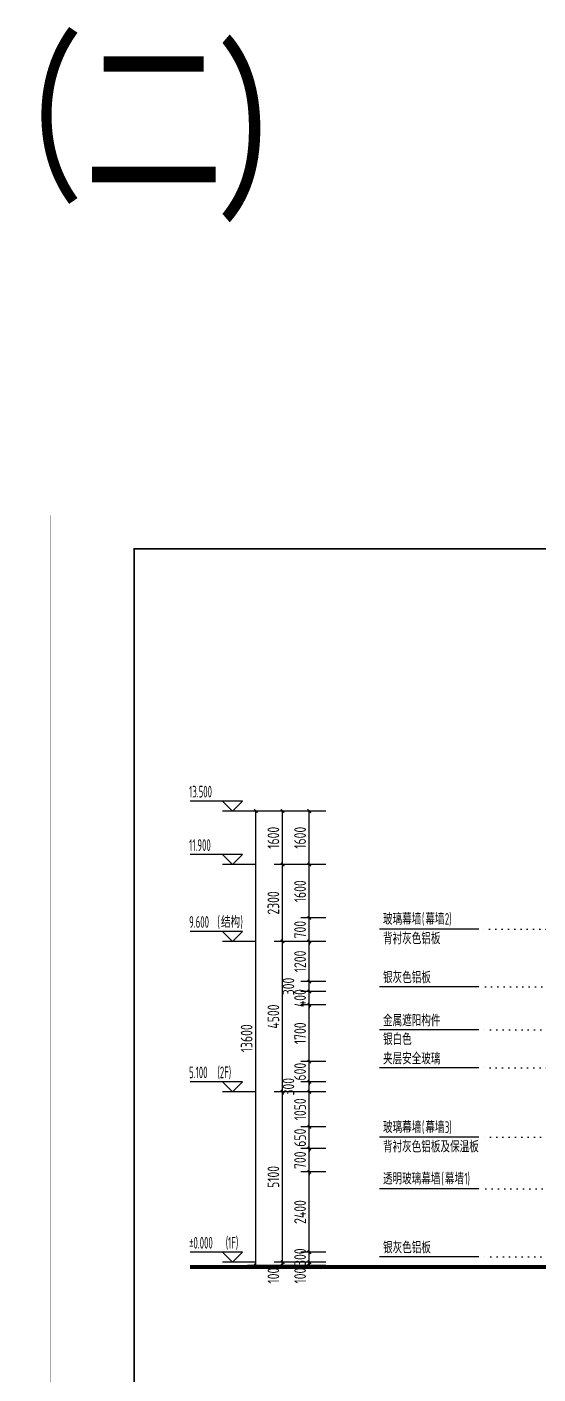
# Model space of a CAD drawing. Extents: x -280168 to 205214, y -148835 to -64913.
# Drawn here: x 120404 to 135696, y -115131 to -74818 of the extents above; entities that cross this region are included whole.
import ezdxf

# ---------------------------------------------------------------- set-up
doc = ezdxf.new("R2010")
doc.units = 0
doc.header["$LTSCALE"] = 1000
doc.header["$MEASUREMENT"] = 0
doc.linetypes.add('DOT2', pattern=[0.125, 0, -0.125])
for name, color, linetype in [('01-标注_尺寸', 124, 'Continuous'), ('01-标注_标高', 200, 'Continuous'), ('01-标注_符号', 200, 'Continuous'), ('01-标注_轴线坐标', 132, 'Continuous'), ('02-TEXT_标注', 130, 'Continuous'), ('E-立面轮廓', 241, 'Continuous')]:
    doc.layers.add(name, color=color, linetype=linetype)
doc.layers.add('04-不打印_辅助线', color=165, linetype='Continuous', plot=False)
doc.styles.add('_TCH_DIM', font='ros1.shx', dxfattribs={"width": 0.75, "bigfont": 'jd.shx'})
doc.styles.add('_TCH_DIM_T3', font='ros1.shx', dxfattribs={"width": 0.85, "bigfont": 'jd.shx'})
doc.styles.add('logo-3', font='STXIHEI_0.TTF', dxfattribs={"width": 0.75})
doc.styles.get("Standard").update_dxf_attribs({"font": 'STXIHEI_0.TTF', "width": 0.75})
doc.dimstyles.new('_TCH_ARCH&&100', dxfattribs={"dimtxt": 350, "dimasz": 100, "dimexe": 250, "dimexo": 300, "dimgap": 100, "dimtad": 1, "dimdec": 0, "dimzin": 0, "dimdsep": 46, "dimtxsty": '_TCH_DIM_T3', "dimblk": 'ARCHTICK', "dimcen": 0.09, "dimclrt": 7, "dimazin": 2, "dimtfac": 1, "dimtdec": 0, "dimtix": 1, "dimtmove": 2, "dimatfit": 3, "dimfxl": 0, "dimtolj": 1, "dimtzin": 0, "dimarcsym": 0})
doc.dimstyles.new('副本 ISO-1', dxfattribs={"dimtxt": 2.5, "dimasz": 1.5, "dimexe": 1.25, "dimexo": 0.625, "dimtad": 1, "dimdec": 0, "dimtxsty": 'logo-3', "dimblk": 'ARCHTICK', "dimcen": 2.5, "dimdle": 1, "dimadec": 0, "dimazin": 0, "dimtfac": 1, "dimtdec": 0, "dimtix": 1, "dimtmove": 0, "dimatfit": 3, "dimldrblk": 'AR', "dimfxl": 0, "dimarcsym": 0})

# ---------------------------------------------------------------- blocks, each defined once
blk = doc.blocks.new('图框-A1')
for points, const_width in [([(0, 0), (841, 0), (841, 594), (0, 594)], 0.05), ([(766, 584), (25, 584), (25, 10), (766, 10)], 0.5)]:
    blk.add_lwpolyline(points, close=True, dxfattribs=dict(const_width=const_width))
blk = doc.blocks.new('_ArchTick')
at = {"color": 0, "linetype": 'ByBlock', "const_width": 0.4}
blk.add_lwpolyline([(-0.5, -0.5), (0.5, 0.5)], dxfattribs=at)
blk = doc.blocks.new('*X10')
at = {"color": 0}
for p, q in [((-1012.312, 1692.723), (-1012.284, 1692.723)), ((-1012.312, 1692.722), (-1012.312, 1692.723)), ((-1012.311, 1692.724), (-1012.285, 1692.724)), ((-1012.311, 1692.721), (-1012.311, 1692.724)), ((-1012.311, 1692.722), (-1012.283, 1692.722)), ((-1012.31, 1692.725), (-1012.286, 1692.725)), ((-1012.31, 1692.72), (-1012.31, 1692.725)), ((-1012.31, 1692.721), (-1012.282, 1692.721)), ((-1012.309, 1692.726), (-1012.287, 1692.726)), ((-1012.309, 1692.719), (-1012.309, 1692.726)), ((-1012.309, 1692.72), (-1012.281, 1692.72)), ((-1012.308, 1692.727), (-1012.288, 1692.727)), ((-1012.308, 1692.718), (-1012.308, 1692.727)), ((-1012.308, 1692.719), (-1012.28, 1692.719)), ((-1012.307, 1692.728), (-1012.289, 1692.728)), ((-1012.307, 1692.717), (-1012.307, 1692.728)), ((-1012.307, 1692.718), (-1012.279, 1692.718)), ((-1012.306, 1692.729), (-1012.29, 1692.729)), ((-1012.306, 1692.716), (-1012.306, 1692.729)), ((-1012.306, 1692.717), (-1012.278, 1692.717)), ((-1012.305, 1692.73), (-1012.291, 1692.73)), ((-1012.305, 1692.715), (-1012.305, 1692.73)), ((-1012.305, 1692.716), (-1012.277, 1692.716)), ((-1012.304, 1692.731), (-1012.292, 1692.731)), ((-1012.304, 1692.714), (-1012.304, 1692.731)), ((-1012.304, 1692.715), (-1012.276, 1692.715)), ((-1012.303, 1692.732), (-1012.293, 1692.732)), ((-1012.303, 1692.713), (-1012.303, 1692.732)), ((-1012.303, 1692.714), (-1012.275, 1692.714)), ((-1012.302, 1692.733), (-1012.294, 1692.733)), ((-1012.302, 1692.712), (-1012.302, 1692.733)), ((-1012.302, 1692.713), (-1012.274, 1692.713)), ((-1012.301, 1692.734), (-1012.295, 1692.734)), ((-1012.301, 1692.711), (-1012.301, 1692.734)), ((-1012.301, 1692.712), (-1012.273, 1692.712)), ((-1012.3, 1692.735), (-1012.296, 1692.735)), ((-1012.3, 1692.71), (-1012.3, 1692.735)), ((-1012.3, 1692.711), (-1012.272, 1692.711)), ((-1012.299, 1692.736), (-1012.297, 1692.736)), ((-1012.299, 1692.709), (-1012.299, 1692.736)), ((-1012.299, 1692.71), (-1012.271, 1692.71)), ((-1012.298, 1692.708), (-1012.298, 1692.736)), ((-1012.298, 1692.709), (-1012.27, 1692.709)), ((-1012.297, 1692.707), (-1012.297, 1692.735)), ((-1012.297, 1692.708), (-1012.269, 1692.708)), ((-1012.296, 1692.706), (-1012.296, 1692.734)), ((-1012.296, 1692.707), (-1012.268, 1692.707)), ((-1012.295, 1692.705), (-1012.295, 1692.733)), ((-1012.295, 1692.706), (-1012.267, 1692.706)), ((-1012.294, 1692.704), (-1012.294, 1692.732)), ((-1012.294, 1692.705), (-1012.266, 1692.705)), ((-1012.293, 1692.703), (-1012.293, 1692.731)), ((-1012.293, 1692.704), (-1012.265, 1692.704)), ((-1012.292, 1692.702), (-1012.292, 1692.73)), ((-1012.292, 1692.703), (-1012.264, 1692.703)), ((-1012.291, 1692.701), (-1012.291, 1692.729)), ((-1012.291, 1692.702), (-1012.263, 1692.702)), ((-1012.29, 1692.7), (-1012.29, 1692.728)), ((-1012.29, 1692.701), (-1012.262, 1692.701)), ((-1012.289, 1692.699), (-1012.289, 1692.727)), ((-1012.289, 1692.7), (-1012.261, 1692.7)), ((-1012.288, 1692.698), (-1012.288, 1692.726)), ((-1012.288, 1692.699), (-1012.26, 1692.699)), ((-1012.287, 1692.697), (-1012.287, 1692.725)), ((-1012.287, 1692.698), (-1012.259, 1692.698)), ((-1012.286, 1692.696), (-1012.286, 1692.724)), ((-1012.286, 1692.697), (-1012.258, 1692.697)), ((-1012.285, 1692.695), (-1012.285, 1692.723)), ((-1012.285, 1692.696), (-1012.257, 1692.696)), ((-1012.284, 1692.694), (-1012.284, 1692.722)), ((-1012.284, 1692.695), (-1012.256, 1692.695)), ((-1012.283, 1692.693), (-1012.283, 1692.721)), ((-1012.283, 1692.694), (-1012.255, 1692.694)), ((-1012.282, 1692.692), (-1012.282, 1692.72)), ((-1012.282, 1692.693), (-1012.254, 1692.693)), ((-1012.281, 1692.691), (-1012.281, 1692.719)), ((-1012.281, 1692.692), (-1012.253, 1692.692)), ((-1012.28, 1692.69), (-1012.28, 1692.718)), ((-1012.28, 1692.691), (-1012.252, 1692.691)), ((-1012.279, 1692.689), (-1012.279, 1692.717)), ((-1012.279, 1692.69), (-1012.251, 1692.69)), ((-1012.278, 1692.688), (-1012.278, 1692.716)), ((-1012.278, 1692.689), (-1012.25, 1692.689)), ((-1012.277, 1692.687), (-1012.277, 1692.715)), ((-1012.277, 1692.688), (-1012.249, 1692.688)), ((-1012.276, 1692.686), (-1012.276, 1692.714)), ((-1012.276, 1692.687), (-1012.248, 1692.687)), ((-1012.275, 1692.685), (-1012.275, 1692.713)), ((-1012.275, 1692.686), (-1012.247, 1692.686)), ((-1012.275, 1692.655), (-1012.246, 1692.655)), ((-1012.275, 1692.626), (-1012.275, 1692.655)), ((-1012.274, 1692.684), (-1012.274, 1692.712)), ((-1012.274, 1692.685), (-1012.246, 1692.685)), ((-1012.274, 1692.656), (-1012.245, 1692.656)), ((-1012.274, 1692.627), (-1012.274, 1692.656)), ((-1012.273, 1692.683), (-1012.273, 1692.711)), ((-1012.273, 1692.684), (-1012.245, 1692.684)), ((-1012.273, 1692.657), (-1012.244, 1692.657)), ((-1012.273, 1692.628), (-1012.273, 1692.657)), ((-1012.272, 1692.682), (-1012.272, 1692.71)), ((-1012.272, 1692.683), (-1012.244, 1692.683)), ((-1012.272, 1692.658), (-1012.243, 1692.658)), ((-1012.272, 1692.629), (-1012.272, 1692.658)), ((-1012.271, 1692.681), (-1012.271, 1692.709)), ((-1012.271, 1692.682), (-1012.243, 1692.682)), ((-1012.271, 1692.659), (-1012.242, 1692.659)), ((-1012.271, 1692.63), (-1012.271, 1692.659)), ((-1012.27, 1692.68), (-1012.27, 1692.708)), ((-1012.27, 1692.681), (-1012.242, 1692.681)), ((-1012.27, 1692.66), (-1012.241, 1692.66)), ((-1012.27, 1692.631), (-1012.27, 1692.66)), ((-1012.269, 1692.679), (-1012.269, 1692.707)), ((-1012.269, 1692.68), (-1012.241, 1692.68)), ((-1012.269, 1692.661), (-1012.24, 1692.661)), ((-1012.269, 1692.632), (-1012.269, 1692.661)), ((-1012.268, 1692.678), (-1012.268, 1692.706)), ((-1012.268, 1692.679), (-1012.24, 1692.679)), ((-1012.268, 1692.662), (-1012.239, 1692.662)), ((-1012.268, 1692.633), (-1012.268, 1692.662)), ((-1012.267, 1692.677), (-1012.267, 1692.705)), ((-1012.267, 1692.678), (-1012.239, 1692.678)), ((-1012.267, 1692.663), (-1012.238, 1692.663)), ((-1012.267, 1692.634), (-1012.267, 1692.663)), ((-1012.266, 1692.676), (-1012.266, 1692.704)), ((-1012.266, 1692.677), (-1012.238, 1692.677)), ((-1012.266, 1692.664), (-1012.237, 1692.664)), ((-1012.266, 1692.635), (-1012.266, 1692.664)), ((-1012.265, 1692.675), (-1012.265, 1692.703)), ((-1012.265, 1692.676), (-1012.237, 1692.676)), ((-1012.265, 1692.665), (-1012.236, 1692.665)), ((-1012.265, 1692.636), (-1012.265, 1692.665)), ((-1012.264, 1692.674), (-1012.264, 1692.702)), ((-1012.264, 1692.675), (-1012.236, 1692.675)), ((-1012.264, 1692.666), (-1012.235, 1692.666)), ((-1012.264, 1692.637), (-1012.264, 1692.666)), ((-1012.263, 1692.673), (-1012.263, 1692.701)), ((-1012.263, 1692.674), (-1012.235, 1692.674)), ((-1012.263, 1692.667), (-1012.234, 1692.667)), ((-1012.263, 1692.638), (-1012.263, 1692.667)), ((-1012.262, 1692.672), (-1012.262, 1692.7)), ((-1012.262, 1692.673), (-1012.234, 1692.673)), ((-1012.262, 1692.668), (-1012.233, 1692.668)), ((-1012.262, 1692.639), (-1012.262, 1692.668)), ((-1012.261, 1692.671), (-1012.261, 1692.699)), ((-1012.261, 1692.672), (-1012.233, 1692.672)), ((-1012.261, 1692.669), (-1012.232, 1692.669)), ((-1012.261, 1692.64), (-1012.261, 1692.669)), ((-1012.26, 1692.67), (-1012.26, 1692.698)), ((-1012.26, 1692.671), (-1012.232, 1692.671)), ((-1012.26, 1692.67), (-1012.231, 1692.67)), ((-1012.26, 1692.641), (-1012.26, 1692.67)), ((-1012.259, 1692.642), (-1012.259, 1692.697)), ((-1012.258, 1692.643), (-1012.258, 1692.696)), ((-1012.257, 1692.644), (-1012.257, 1692.695)), ((-1012.256, 1692.645), (-1012.256, 1692.694)), ((-1012.255, 1692.646), (-1012.255, 1692.693)), ((-1012.254, 1692.647), (-1012.254, 1692.692)), ((-1012.253, 1692.648), (-1012.253, 1692.691)), ((-1012.252, 1692.649), (-1012.252, 1692.69)), ((-1012.251, 1692.65), (-1012.251, 1692.689)), ((-1012.25, 1692.651), (-1012.25, 1692.688)), ((-1012.249, 1692.652), (-1012.249, 1692.687)), ((-1012.248, 1692.653), (-1012.248, 1692.686)), ((-1012.247, 1692.654), (-1012.247, 1692.685)), ((-1012.246, 1692.655), (-1012.246, 1692.684)), ((-1012.245, 1692.656), (-1012.245, 1692.683)), ((-1012.244, 1692.657), (-1012.244, 1692.682)), ((-1012.243, 1692.658), (-1012.243, 1692.681)), ((-1012.242, 1692.659), (-1012.242, 1692.68)), ((-1012.241, 1692.66), (-1012.241, 1692.679)), ((-1012.24, 1692.661), (-1012.24, 1692.678)), ((-1012.239, 1692.662), (-1012.239, 1692.677)), ((-1012.238, 1692.663), (-1012.238, 1692.676)), ((-1012.237, 1692.664), (-1012.237, 1692.675)), ((-1012.236, 1692.665), (-1012.236, 1692.674)), ((-1012.235, 1692.666), (-1012.235, 1692.673)), ((-1012.234, 1692.667), (-1012.234, 1692.672)), ((-1012.233, 1692.668), (-1012.233, 1692.671)), ((-1012.232, 1692.669), (-1012.232, 1692.67)), ((-1012.312, 1692.618), (-1012.283, 1692.618)), ((-1012.312, 1692.617), (-1012.312, 1692.618)), ((-1012.311, 1692.619), (-1012.282, 1692.619)), ((-1012.311, 1692.616), (-1012.311, 1692.619)), ((-1012.311, 1692.617), (-1012.284, 1692.617)), ((-1012.31, 1692.62), (-1012.281, 1692.62)), ((-1012.31, 1692.615), (-1012.31, 1692.62)), ((-1012.31, 1692.616), (-1012.285, 1692.616)), ((-1012.309, 1692.621), (-1012.28, 1692.621)), ((-1012.309, 1692.614), (-1012.309, 1692.621)), ((-1012.309, 1692.615), (-1012.286, 1692.615)), ((-1012.308, 1692.622), (-1012.279, 1692.622)), ((-1012.308, 1692.613), (-1012.308, 1692.622)), ((-1012.308, 1692.614), (-1012.287, 1692.614)), ((-1012.307, 1692.623), (-1012.278, 1692.623)), ((-1012.307, 1692.612), (-1012.307, 1692.623)), ((-1012.307, 1692.613), (-1012.288, 1692.613)), ((-1012.306, 1692.624), (-1012.277, 1692.624)), ((-1012.306, 1692.611), (-1012.306, 1692.624)), ((-1012.306, 1692.612), (-1012.289, 1692.612)), ((-1012.305, 1692.625), (-1012.276, 1692.625)), ((-1012.305, 1692.61), (-1012.305, 1692.625)), ((-1012.305, 1692.611), (-1012.29, 1692.611)), ((-1012.304, 1692.626), (-1012.275, 1692.626)), ((-1012.304, 1692.609), (-1012.304, 1692.626)), ((-1012.304, 1692.61), (-1012.291, 1692.61)), ((-1012.303, 1692.627), (-1012.274, 1692.627)), ((-1012.303, 1692.608), (-1012.303, 1692.627)), ((-1012.303, 1692.609), (-1012.292, 1692.609)), ((-1012.302, 1692.628), (-1012.273, 1692.628)), ((-1012.302, 1692.607), (-1012.302, 1692.628)), ((-1012.302, 1692.608), (-1012.293, 1692.608)), ((-1012.301, 1692.629), (-1012.272, 1692.629)), ((-1012.301, 1692.606), (-1012.301, 1692.629)), ((-1012.301, 1692.607), (-1012.294, 1692.607)), ((-1012.3, 1692.63), (-1012.271, 1692.63)), ((-1012.3, 1692.605), (-1012.3, 1692.63)), ((-1012.3, 1692.606), (-1012.295, 1692.606)), ((-1012.299, 1692.631), (-1012.27, 1692.631)), ((-1012.299, 1692.604), (-1012.299, 1692.631)), ((-1012.299, 1692.605), (-1012.296, 1692.605)), ((-1012.298, 1692.632), (-1012.269, 1692.632)), ((-1012.298, 1692.603), (-1012.298, 1692.632)), ((-1012.298, 1692.604), (-1012.297, 1692.604)), ((-1012.297, 1692.633), (-1012.268, 1692.633)), ((-1012.297, 1692.604), (-1012.297, 1692.633)), ((-1012.296, 1692.634), (-1012.267, 1692.634)), ((-1012.296, 1692.605), (-1012.296, 1692.634)), ((-1012.295, 1692.635), (-1012.266, 1692.635)), ((-1012.295, 1692.606), (-1012.295, 1692.635)), ((-1012.294, 1692.636), (-1012.265, 1692.636)), ((-1012.294, 1692.607), (-1012.294, 1692.636)), ((-1012.293, 1692.637), (-1012.264, 1692.637)), ((-1012.293, 1692.608), (-1012.293, 1692.637)), ((-1012.292, 1692.638), (-1012.263, 1692.638)), ((-1012.292, 1692.609), (-1012.292, 1692.638)), ((-1012.291, 1692.639), (-1012.262, 1692.639)), ((-1012.291, 1692.61), (-1012.291, 1692.639)), ((-1012.29, 1692.64), (-1012.261, 1692.64)), ((-1012.29, 1692.611), (-1012.29, 1692.64)), ((-1012.289, 1692.641), (-1012.26, 1692.641)), ((-1012.289, 1692.612), (-1012.289, 1692.641)), ((-1012.288, 1692.642), (-1012.259, 1692.642)), ((-1012.288, 1692.613), (-1012.288, 1692.642)), ((-1012.287, 1692.643), (-1012.258, 1692.643)), ((-1012.287, 1692.614), (-1012.287, 1692.643)), ((-1012.286, 1692.644), (-1012.257, 1692.644)), ((-1012.286, 1692.615), (-1012.286, 1692.644)), ((-1012.285, 1692.645), (-1012.256, 1692.645)), ((-1012.285, 1692.616), (-1012.285, 1692.645)), ((-1012.284, 1692.646), (-1012.255, 1692.646)), ((-1012.284, 1692.617), (-1012.284, 1692.646)), ((-1012.283, 1692.647), (-1012.254, 1692.647)), ((-1012.283, 1692.618), (-1012.283, 1692.647)), ((-1012.282, 1692.648), (-1012.253, 1692.648)), ((-1012.282, 1692.619), (-1012.282, 1692.648)), ((-1012.281, 1692.649), (-1012.252, 1692.649)), ((-1012.281, 1692.62), (-1012.281, 1692.649)), ((-1012.28, 1692.65), (-1012.251, 1692.65)), ((-1012.28, 1692.621), (-1012.28, 1692.65)), ((-1012.279, 1692.651), (-1012.25, 1692.651)), ((-1012.279, 1692.622), (-1012.279, 1692.651)), ((-1012.278, 1692.652), (-1012.249, 1692.652)), ((-1012.278, 1692.623), (-1012.278, 1692.652)), ((-1012.277, 1692.653), (-1012.248, 1692.653)), ((-1012.277, 1692.624), (-1012.277, 1692.653)), ((-1012.276, 1692.654), (-1012.247, 1692.654)), ((-1012.276, 1692.625), (-1012.276, 1692.654))]:
    blk.add_line(p, q, dxfattribs=at)
blk = doc.blocks.new('A-ARROW')
blk.add_lwpolyline([(0.081, 0.052), (0.067, 0.067), (0, 0), (0.067, -0.067), (0.081, -0.052), (0.028, 0)], close=True)
at = {"rotation": 180}
blk.add_blockref('*X10', (-1012.231, 1692.67), dxfattribs=at)
blk = doc.blocks.new('AR')
at = {"xscale": -21.59999999986031, "yscale": 21.59999999999127, "zscale": 21.6, "rotation": 359.9999997162888}
blk.add_blockref('A-ARROW', (0, 0), dxfattribs=at)
blk = doc.blocks.new('*D877')
at = {"layer": '01-标注_轴线坐标', "color": 0, "lineweight": -2, "transparency": 16777216}
for p, q in [((128477, -98282), (127002, -98282)), ((127252, -111882), (127252, -98282)), ((128477, -111882), (127002, -111882))]:
    blk.add_line(p, q, dxfattribs=at)
at = {"layer": 'Defpoints', "color": 0, "transparency": 16777216}
for p in [(127252, -98282), (128777, -98282), (128777, -111882)]:
    blk.add_point(p, dxfattribs=at)
at = {"layer": '01-标注_轴线坐标', "color": 0, "lineweight": -2, "transparency": 16777216, "xscale": 100, "yscale": 100, "zscale": 100}
for p, rotation in [((127252, -98282), 90), ((127252, -111882), 270)]:
    blk.add_blockref('_ArchTick', p, dxfattribs=dict(at, rotation=rotation))
at = {"layer": '01-标注_轴线坐标', "color": 7, "transparency": 16777216, "insert": (126977, -105082), "char_height": 350, "attachment_point": 5, "rotation": 90, "style": '_TCH_DIM_T3'}
blk.add_mtext('\\A1;13600', dxfattribs=at)
blk = doc.blocks.new('*D878')
at = {"layer": '01-标注_轴线坐标', "color": 0, "lineweight": -2, "transparency": 16777216}
for p, q in [((129277, -98282), (127802, -98282)), ((128052, -99882), (128052, -98282)), ((129277, -99882), (127802, -99882))]:
    blk.add_line(p, q, dxfattribs=at)
at = {"layer": 'Defpoints', "color": 0, "transparency": 16777216}
for p in [(128052, -98282), (129577, -98282), (129577, -99882)]:
    blk.add_point(p, dxfattribs=at)
at = {"layer": '01-标注_轴线坐标', "color": 0, "lineweight": -2, "transparency": 16777216, "xscale": 100, "yscale": 100, "zscale": 100}
for p, rotation in [((128052, -98282), 90), ((128052, -99882), 270)]:
    blk.add_blockref('_ArchTick', p, dxfattribs=dict(at, rotation=rotation))
at = {"layer": '01-标注_轴线坐标', "color": 7, "transparency": 16777216, "insert": (127777, -99082), "char_height": 350, "attachment_point": 5, "rotation": 90, "style": '_TCH_DIM_T3'}
blk.add_mtext('\\A1;1600', dxfattribs=at)
blk = doc.blocks.new('*D879')
at = {"layer": '01-标注_轴线坐标', "color": 0, "lineweight": -2, "transparency": 16777216}
for p, q in [((129277, -99882), (127802, -99882)), ((128052, -102182), (128052, -99882)), ((129277, -102182), (127802, -102182))]:
    blk.add_line(p, q, dxfattribs=at)
at = {"layer": 'Defpoints', "color": 0, "transparency": 16777216}
for p in [(128052, -99882), (129577, -99882), (129577, -102182)]:
    blk.add_point(p, dxfattribs=at)
at = {"layer": '01-标注_轴线坐标', "color": 0, "lineweight": -2, "transparency": 16777216, "xscale": 100, "yscale": 100, "zscale": 100}
for p, rotation in [((128052, -99882), 90), ((128052, -102182), 270)]:
    blk.add_blockref('_ArchTick', p, dxfattribs=dict(at, rotation=rotation))
at = {"layer": '01-标注_轴线坐标', "color": 7, "transparency": 16777216, "insert": (127777, -101032), "char_height": 350, "attachment_point": 5, "rotation": 90, "style": '_TCH_DIM_T3'}
blk.add_mtext('\\A1;2300', dxfattribs=at)
blk = doc.blocks.new('*D880')
at = {"layer": '01-标注_轴线坐标', "color": 0, "lineweight": -2, "transparency": 16777216}
for p, q in [((129277, -102182), (127802, -102182)), ((128052, -106682), (128052, -102182)), ((129277, -106682), (127802, -106682))]:
    blk.add_line(p, q, dxfattribs=at)
at = {"layer": 'Defpoints', "color": 0, "transparency": 16777216}
for p in [(128052, -102182), (129577, -102182), (129577, -106682)]:
    blk.add_point(p, dxfattribs=at)
at = {"layer": '01-标注_轴线坐标', "color": 0, "lineweight": -2, "transparency": 16777216, "xscale": 100, "yscale": 100, "zscale": 100}
for p, rotation in [((128052, -102182), 90), ((128052, -106682), 270)]:
    blk.add_blockref('_ArchTick', p, dxfattribs=dict(at, rotation=rotation))
at = {"layer": '01-标注_轴线坐标', "color": 7, "transparency": 16777216, "insert": (127777, -104432), "char_height": 350, "attachment_point": 5, "rotation": 90, "style": '_TCH_DIM_T3'}
blk.add_mtext('\\A1;4500', dxfattribs=at)
blk = doc.blocks.new('*D881')
at = {"layer": '01-标注_轴线坐标', "color": 0, "lineweight": -2, "transparency": 16777216}
for p, q in [((129277, -106682), (127802, -106682)), ((128052, -111782), (128052, -106682)), ((129277, -111782), (127802, -111782))]:
    blk.add_line(p, q, dxfattribs=at)
at = {"layer": 'Defpoints', "color": 0, "transparency": 16777216}
for p in [(128052, -106682), (129577, -106682), (129577, -111782)]:
    blk.add_point(p, dxfattribs=at)
at = {"layer": '01-标注_轴线坐标', "color": 0, "lineweight": -2, "transparency": 16777216, "xscale": 100, "yscale": 100, "zscale": 100}
for p, rotation in [((128052, -106682), 90), ((128052, -111782), 270)]:
    blk.add_blockref('_ArchTick', p, dxfattribs=dict(at, rotation=rotation))
at = {"layer": '01-标注_轴线坐标', "color": 7, "transparency": 16777216, "insert": (127777, -109232), "char_height": 350, "attachment_point": 5, "rotation": 90, "style": '_TCH_DIM_T3'}
blk.add_mtext('\\A1;5100', dxfattribs=at)
blk = doc.blocks.new('*D882')
at = {"layer": '01-标注_轴线坐标', "color": 0, "lineweight": -2, "transparency": 16777216}
for p, q in [((129277, -111782), (127802, -111782)), ((129277, -111882), (127802, -111882)), ((128052, -111782), (128052, -111682)), ((128052, -111882), (128052, -111782)), ((128052, -111882), (128052, -111982))]:
    blk.add_line(p, q, dxfattribs=at)
at = {"layer": 'Defpoints', "color": 0, "transparency": 16777216}
for p in [(128052, -111782), (129577, -111782), (129577, -111882)]:
    blk.add_point(p, dxfattribs=at)
at = {"layer": '01-标注_轴线坐标', "color": 0, "lineweight": -2, "transparency": 16777216, "xscale": 100, "yscale": 100, "zscale": 100}
for p, rotation in [((128052, -111782), 270), ((128052, -111882), 90)]:
    blk.add_blockref('_ArchTick', p, dxfattribs=dict(at, rotation=rotation))
at = {"layer": '01-标注_轴线坐标', "color": 7, "transparency": 16777216, "insert": (127777, -112185), "char_height": 350, "attachment_point": 5, "rotation": 90, "style": '_TCH_DIM_T3'}
blk.add_mtext('\\A1;100', dxfattribs=at)
blk = doc.blocks.new('*D883')
at = {"layer": '01-标注_尺寸', "color": 0, "lineweight": -2, "transparency": 16777216}
for p, q in [((129349, -111782), (128602, -111782)), ((129349, -111882), (128602, -111882)), ((128852, -111782), (128852, -111682)), ((128852, -111882), (128852, -111782)), ((128852, -111882), (128852, -111982))]:
    blk.add_line(p, q, dxfattribs=at)
at = {"layer": 'Defpoints', "color": 0, "transparency": 16777216}
for p in [(128852, -111782), (129649, -111782), (129649, -111882)]:
    blk.add_point(p, dxfattribs=at)
at = {"layer": '01-标注_尺寸', "color": 0, "lineweight": -2, "transparency": 16777216, "xscale": 100, "yscale": 100, "zscale": 100}
for p, rotation in [((128852, -111782), 270), ((128852, -111882), 90)]:
    blk.add_blockref('_ArchTick', p, dxfattribs=dict(at, rotation=rotation))
at = {"layer": '01-标注_尺寸', "color": 7, "transparency": 16777216, "insert": (128577, -112185), "char_height": 350, "attachment_point": 5, "rotation": 90, "style": '_TCH_DIM_T3'}
blk.add_mtext('\\A1;100', dxfattribs=at)
blk = doc.blocks.new('*D884')
at = {"layer": '01-标注_尺寸', "color": 0, "lineweight": -2, "transparency": 16777216}
for p, q in [((129349, -111482), (128602, -111482)), ((128852, -111482), (128852, -111382)), ((128852, -111782), (128852, -111482)), ((129349, -111782), (128602, -111782)), ((128852, -111782), (128852, -111882))]:
    blk.add_line(p, q, dxfattribs=at)
at = {"layer": 'Defpoints', "color": 0, "transparency": 16777216}
for p in [(128852, -111482), (129649, -111482), (129649, -111782)]:
    blk.add_point(p, dxfattribs=at)
at = {"layer": '01-标注_尺寸', "color": 0, "lineweight": -2, "transparency": 16777216, "xscale": 100, "yscale": 100, "zscale": 100}
for p, rotation in [((128852, -111482), 270), ((128852, -111782), 90)]:
    blk.add_blockref('_ArchTick', p, dxfattribs=dict(at, rotation=rotation))
at = {"layer": '01-标注_尺寸', "color": 7, "transparency": 16777216, "insert": (128577, -111632), "char_height": 350, "attachment_point": 5, "rotation": 90, "style": '_TCH_DIM_T3'}
blk.add_mtext('\\A1;300', dxfattribs=at)
blk = doc.blocks.new('*D885')
at = {"layer": '01-标注_尺寸', "color": 0, "lineweight": -2, "transparency": 16777216}
for p, q in [((129349, -109082), (128602, -109082)), ((128852, -111482), (128852, -109082)), ((129349, -111482), (128602, -111482))]:
    blk.add_line(p, q, dxfattribs=at)
at = {"layer": 'Defpoints', "color": 0, "transparency": 16777216}
for p in [(128852, -109082), (129649, -109082), (129649, -111482)]:
    blk.add_point(p, dxfattribs=at)
at = {"layer": '01-标注_尺寸', "color": 0, "lineweight": -2, "transparency": 16777216, "xscale": 100, "yscale": 100, "zscale": 100}
for p, rotation in [((128852, -109082), 90), ((128852, -111482), 270)]:
    blk.add_blockref('_ArchTick', p, dxfattribs=dict(at, rotation=rotation))
at = {"layer": '01-标注_尺寸', "color": 7, "transparency": 16777216, "insert": (128577, -110282), "char_height": 350, "attachment_point": 5, "rotation": 90, "style": '_TCH_DIM_T3'}
blk.add_mtext('\\A1;2400', dxfattribs=at)
blk = doc.blocks.new('*D886')
at = {"layer": '01-标注_尺寸', "color": 0, "lineweight": -2, "transparency": 16777216}
for p, q in [((129349, -108382), (128602, -108382)), ((128852, -108382), (128852, -108282)), ((128852, -109082), (128852, -108382)), ((129349, -109082), (128602, -109082)), ((128852, -109082), (128852, -109182))]:
    blk.add_line(p, q, dxfattribs=at)
at = {"layer": 'Defpoints', "color": 0, "transparency": 16777216}
for p in [(128852, -108382), (129649, -108382), (129649, -109082)]:
    blk.add_point(p, dxfattribs=at)
at = {"layer": '01-标注_尺寸', "color": 0, "lineweight": -2, "transparency": 16777216, "xscale": 100, "yscale": 100, "zscale": 100}
for p, rotation in [((128852, -108382), 270), ((128852, -109082), 90)]:
    blk.add_blockref('_ArchTick', p, dxfattribs=dict(at, rotation=rotation))
at = {"layer": '01-标注_尺寸', "color": 7, "transparency": 16777216, "insert": (128577, -108732), "char_height": 350, "attachment_point": 5, "rotation": 90, "style": '_TCH_DIM_T3'}
blk.add_mtext('\\A1;700', dxfattribs=at)
blk = doc.blocks.new('*D887')
at = {"layer": '01-标注_尺寸', "color": 0, "lineweight": -2, "transparency": 16777216}
for p, q in [((128852, -107732), (128852, -107632)), ((129349, -107732), (128602, -107732)), ((128852, -108382), (128852, -107732)), ((129349, -108382), (128602, -108382)), ((128852, -108382), (128852, -108482))]:
    blk.add_line(p, q, dxfattribs=at)
at = {"layer": 'Defpoints', "color": 0, "transparency": 16777216}
for p in [(128852, -107732), (129649, -107732), (129649, -108382)]:
    blk.add_point(p, dxfattribs=at)
at = {"layer": '01-标注_尺寸', "color": 0, "lineweight": -2, "transparency": 16777216, "xscale": 100, "yscale": 100, "zscale": 100}
for p, rotation in [((128852, -107732), 270), ((128852, -108382), 90)]:
    blk.add_blockref('_ArchTick', p, dxfattribs=dict(at, rotation=rotation))
at = {"layer": '01-标注_尺寸', "color": 7, "transparency": 16777216, "insert": (128577, -108057), "char_height": 350, "attachment_point": 5, "rotation": 90, "style": '_TCH_DIM_T3'}
blk.add_mtext('\\A1;650', dxfattribs=at)
blk = doc.blocks.new('*D888')
at = {"layer": '01-标注_尺寸', "color": 0, "lineweight": -2, "transparency": 16777216}
for p, q in [((129349, -106682), (128602, -106682)), ((128852, -107732), (128852, -106682)), ((129349, -107732), (128602, -107732))]:
    blk.add_line(p, q, dxfattribs=at)
at = {"layer": 'Defpoints', "color": 0, "transparency": 16777216}
for p in [(128852, -106682), (129649, -106682), (129649, -107732)]:
    blk.add_point(p, dxfattribs=at)
at = {"layer": '01-标注_尺寸', "color": 0, "lineweight": -2, "transparency": 16777216, "xscale": 100, "yscale": 100, "zscale": 100}
for p, rotation in [((128852, -106682), 90), ((128852, -107732), 270)]:
    blk.add_blockref('_ArchTick', p, dxfattribs=dict(at, rotation=rotation))
at = {"layer": '01-标注_尺寸', "color": 7, "transparency": 16777216, "insert": (128577, -107207), "char_height": 350, "attachment_point": 5, "rotation": 90, "style": '_TCH_DIM_T3'}
blk.add_mtext('\\A1;1050', dxfattribs=at)
blk = doc.blocks.new('*D889')
at = {"layer": '01-标注_尺寸', "color": 0, "lineweight": -2, "transparency": 16777216}
for p, q in [((129349, -106382), (128602, -106382)), ((128852, -106682), (128852, -106382)), ((129349, -106682), (128602, -106682))]:
    blk.add_line(p, q, dxfattribs=at)
at = {"layer": 'Defpoints', "color": 0, "transparency": 16777216}
for p in [(128852, -106382), (129649, -106382), (129649, -106682)]:
    blk.add_point(p, dxfattribs=at)
at = {"layer": '01-标注_尺寸', "color": 0, "lineweight": -2, "transparency": 16777216, "xscale": 100, "yscale": 100, "zscale": 100}
for p, rotation in [((128852, -106382), 90), ((128852, -106682), 270)]:
    blk.add_blockref('_ArchTick', p, dxfattribs=dict(at, rotation=rotation))
at = {"layer": '01-标注_尺寸', "color": 7, "transparency": 16777216, "insert": (128227, -106532), "char_height": 350, "attachment_point": 5, "rotation": 90, "style": '_TCH_DIM_T3'}
blk.add_mtext('\\A1;300', dxfattribs=at)
blk = doc.blocks.new('*D890')
at = {"layer": '01-标注_尺寸', "color": 0, "lineweight": -2, "transparency": 16777216}
for p, q in [((129349, -105782), (128602, -105782)), ((128852, -105782), (128852, -105682)), ((128852, -106382), (128852, -105782)), ((129349, -106382), (128602, -106382)), ((128852, -106382), (128852, -106482))]:
    blk.add_line(p, q, dxfattribs=at)
at = {"layer": 'Defpoints', "color": 0, "transparency": 16777216}
for p in [(128852, -105782), (129649, -105782), (129649, -106382)]:
    blk.add_point(p, dxfattribs=at)
at = {"layer": '01-标注_尺寸', "color": 0, "lineweight": -2, "transparency": 16777216, "xscale": 100, "yscale": 100, "zscale": 100}
for p, rotation in [((128852, -105782), 270), ((128852, -106382), 90)]:
    blk.add_blockref('_ArchTick', p, dxfattribs=dict(at, rotation=rotation))
at = {"layer": '01-标注_尺寸', "color": 7, "transparency": 16777216, "insert": (128577, -106082), "char_height": 350, "attachment_point": 5, "rotation": 90, "style": '_TCH_DIM_T3'}
blk.add_mtext('\\A1;600', dxfattribs=at)
blk = doc.blocks.new('*D891')
at = {"layer": '01-标注_尺寸', "color": 0, "lineweight": -2, "transparency": 16777216}
for p, q in [((129349, -104082), (128602, -104082)), ((128852, -105782), (128852, -104082)), ((129349, -105782), (128602, -105782))]:
    blk.add_line(p, q, dxfattribs=at)
at = {"layer": 'Defpoints', "color": 0, "transparency": 16777216}
for p in [(128852, -104082), (129649, -104082), (129649, -105782)]:
    blk.add_point(p, dxfattribs=at)
at = {"layer": '01-标注_尺寸', "color": 0, "lineweight": -2, "transparency": 16777216, "xscale": 100, "yscale": 100, "zscale": 100}
for p, rotation in [((128852, -104082), 90), ((128852, -105782), 270)]:
    blk.add_blockref('_ArchTick', p, dxfattribs=dict(at, rotation=rotation))
at = {"layer": '01-标注_尺寸', "color": 7, "transparency": 16777216, "insert": (128577, -104932), "char_height": 350, "attachment_point": 5, "rotation": 90, "style": '_TCH_DIM_T3'}
blk.add_mtext('\\A1;1700', dxfattribs=at)
blk = doc.blocks.new('*D892')
at = {"layer": '01-标注_尺寸', "color": 0, "lineweight": -2, "transparency": 16777216}
for p, q in [((128852, -103682), (128852, -103582)), ((129349, -103682), (128602, -103682)), ((128852, -104082), (128852, -103682)), ((129349, -104082), (128602, -104082)), ((128852, -104082), (128852, -104182))]:
    blk.add_line(p, q, dxfattribs=at)
at = {"layer": 'Defpoints', "color": 0, "transparency": 16777216}
for p in [(128852, -103682), (129649, -103682), (129649, -104082)]:
    blk.add_point(p, dxfattribs=at)
at = {"layer": '01-标注_尺寸', "color": 0, "lineweight": -2, "transparency": 16777216, "xscale": 100, "yscale": 100, "zscale": 100}
for p, rotation in [((128852, -103682), 270), ((128852, -104082), 90)]:
    blk.add_blockref('_ArchTick', p, dxfattribs=dict(at, rotation=rotation))
at = {"layer": '01-标注_尺寸', "color": 7, "transparency": 16777216, "insert": (128577, -103882), "char_height": 350, "attachment_point": 5, "rotation": 90, "style": '_TCH_DIM_T3'}
blk.add_mtext('\\A1;400', dxfattribs=at)
blk = doc.blocks.new('*D893')
at = {"layer": '01-标注_尺寸', "color": 0, "lineweight": -2, "transparency": 16777216}
for p, q in [((129349, -103382), (128602, -103382)), ((128852, -103682), (128852, -103382)), ((129349, -103682), (128602, -103682))]:
    blk.add_line(p, q, dxfattribs=at)
at = {"layer": 'Defpoints', "color": 0, "transparency": 16777216}
for p in [(128852, -103382), (129649, -103382), (129649, -103682)]:
    blk.add_point(p, dxfattribs=at)
at = {"layer": '01-标注_尺寸', "color": 0, "lineweight": -2, "transparency": 16777216, "xscale": 100, "yscale": 100, "zscale": 100}
for p, rotation in [((128852, -103382), 90), ((128852, -103682), 270)]:
    blk.add_blockref('_ArchTick', p, dxfattribs=dict(at, rotation=rotation))
at = {"layer": '01-标注_尺寸', "color": 7, "transparency": 16777216, "insert": (128227, -103532), "char_height": 350, "attachment_point": 5, "rotation": 90, "style": '_TCH_DIM_T3'}
blk.add_mtext('\\A1;300', dxfattribs=at)
blk = doc.blocks.new('*D894')
at = {"layer": '01-标注_尺寸', "color": 0, "lineweight": -2, "transparency": 16777216}
for p, q in [((129349, -102182), (128602, -102182)), ((128852, -103382), (128852, -102182)), ((129349, -103382), (128602, -103382))]:
    blk.add_line(p, q, dxfattribs=at)
at = {"layer": 'Defpoints', "color": 0, "transparency": 16777216}
for p in [(128852, -102182), (129649, -102182), (129649, -103382)]:
    blk.add_point(p, dxfattribs=at)
at = {"layer": '01-标注_尺寸', "color": 0, "lineweight": -2, "transparency": 16777216, "xscale": 100, "yscale": 100, "zscale": 100}
for p, rotation in [((128852, -102182), 90), ((128852, -103382), 270)]:
    blk.add_blockref('_ArchTick', p, dxfattribs=dict(at, rotation=rotation))
at = {"layer": '01-标注_尺寸', "color": 7, "transparency": 16777216, "insert": (128577, -102782), "char_height": 350, "attachment_point": 5, "rotation": 90, "style": '_TCH_DIM_T3'}
blk.add_mtext('\\A1;1200', dxfattribs=at)
blk = doc.blocks.new('*D895')
at = {"layer": '01-标注_尺寸', "color": 0, "lineweight": -2, "transparency": 16777216}
for p, q in [((129349, -101482), (128602, -101482)), ((128852, -101482), (128852, -101382)), ((128852, -102182), (128852, -101482)), ((129349, -102182), (128602, -102182)), ((128852, -102182), (128852, -102282))]:
    blk.add_line(p, q, dxfattribs=at)
at = {"layer": 'Defpoints', "color": 0, "transparency": 16777216}
for p in [(128852, -101482), (129649, -101482), (129649, -102182)]:
    blk.add_point(p, dxfattribs=at)
at = {"layer": '01-标注_尺寸', "color": 0, "lineweight": -2, "transparency": 16777216, "xscale": 100, "yscale": 100, "zscale": 100}
for p, rotation in [((128852, -101482), 270), ((128852, -102182), 90)]:
    blk.add_blockref('_ArchTick', p, dxfattribs=dict(at, rotation=rotation))
at = {"layer": '01-标注_尺寸', "color": 7, "transparency": 16777216, "insert": (128577, -101832), "char_height": 350, "attachment_point": 5, "rotation": 90, "style": '_TCH_DIM_T3'}
blk.add_mtext('\\A1;700', dxfattribs=at)
blk = doc.blocks.new('*D896')
at = {"layer": '01-标注_尺寸', "color": 0, "lineweight": -2, "transparency": 16777216}
for p, q in [((129349, -99882), (128602, -99882)), ((128852, -101482), (128852, -99882)), ((129349, -101482), (128602, -101482))]:
    blk.add_line(p, q, dxfattribs=at)
at = {"layer": 'Defpoints', "color": 0, "transparency": 16777216}
for p in [(128852, -99882), (129649, -99882), (129649, -101482)]:
    blk.add_point(p, dxfattribs=at)
at = {"layer": '01-标注_尺寸', "color": 0, "lineweight": -2, "transparency": 16777216, "xscale": 100, "yscale": 100, "zscale": 100}
for p, rotation in [((128852, -99882), 90), ((128852, -101482), 270)]:
    blk.add_blockref('_ArchTick', p, dxfattribs=dict(at, rotation=rotation))
at = {"layer": '01-标注_尺寸', "color": 7, "transparency": 16777216, "insert": (128577, -100682), "char_height": 350, "attachment_point": 5, "rotation": 90, "style": '_TCH_DIM_T3'}
blk.add_mtext('\\A1;1600', dxfattribs=at)
blk = doc.blocks.new('*D897')
at = {"layer": '01-标注_尺寸', "color": 0, "lineweight": -2, "transparency": 16777216}
for p, q in [((129349, -98282), (128602, -98282)), ((128852, -99882), (128852, -98282)), ((129349, -99882), (128602, -99882))]:
    blk.add_line(p, q, dxfattribs=at)
at = {"layer": 'Defpoints', "color": 0, "transparency": 16777216}
for p in [(128852, -98282), (129649, -98282), (129649, -99882)]:
    blk.add_point(p, dxfattribs=at)
at = {"layer": '01-标注_尺寸', "color": 0, "lineweight": -2, "transparency": 16777216, "xscale": 100, "yscale": 100, "zscale": 100}
for p, rotation in [((128852, -98282), 90), ((128852, -99882), 270)]:
    blk.add_blockref('_ArchTick', p, dxfattribs=dict(at, rotation=rotation))
at = {"layer": '01-标注_尺寸', "color": 7, "transparency": 16777216, "insert": (128577, -99082), "char_height": 350, "attachment_point": 5, "rotation": 90, "style": '_TCH_DIM_T3'}
blk.add_mtext('\\A1;1600', dxfattribs=at)

msp = doc.modelspace()

# ---------------------------------------------------------------- linework, layer by layer
at = {"layer": '01-标注_标高'}
for p, q in [((126851.8, -97982.1), (125286.8, -97982.1)), ((126551.8, -98282.1), (126251.8, -97982.1)), ((127251.8, -98282.1), (126251.8, -98282.1)), ((126551.8, -98282.1), (126851.8, -97982.1)), ((126851.8, -99582.1), (125286.8, -99582.1)), ((126551.8, -99882.1), (126251.8, -99582.1)), ((127251.8, -99882.1), (126251.8, -99882.1)), ((126551.8, -99882.1), (126851.8, -99582.1)), ((126851.8, -101882.1), (125286.8, -101882.1)), ((126551.8, -102182.1), (126251.8, -101882.1)), ((126551.8, -102182.1), (126851.8, -101882.1)), ((127251.8, -102182.1), (126251.8, -102182.1)), ((126851.8, -106382.1), (125286.8, -106382.1)), ((126551.8, -106682.1), (126251.8, -106382.1)), ((126551.8, -106682.1), (126851.8, -106382.1)), ((127251.8, -106682.1), (126251.8, -106682.1)), ((126851.8, -111482.1), (125286.8, -111482.1)), ((126551.8, -111782.1), (126251.8, -111482.1)), ((126551.8, -111782.1), (126851.8, -111482.1)), ((127251.8, -111782.1), (126251.8, -111782.1))]:
    msp.add_line(p, q, dxfattribs=at)
at = {"layer": '01-标注_符号'}
for p, q in [((133928.8, -101812.6), (130952.4, -101812.6)), ((133928.8, -103539.3), (130952.4, -103539.3)), ((133928.8, -104828.1), (130952.4, -104828.1)), ((133928.8, -105968.1), (130952.4, -105968.1)), ((133928.8, -108044.2), (130952.4, -108044.2)), ((133928.8, -109584.5), (130952.4, -109584.5)), ((133928.8, -111622.7), (130952.4, -111622.7))]:
    msp.add_line(p, q, dxfattribs=at)
at = {"layer": '04-不打印_辅助线'}
msp.add_lwpolyline([(123611.1, -117932.1), (197711.1, -117932.1), (197711.1, -90432.1), (123611.1, -90432.1)], close=True, dxfattribs=at)
at = {"layer": 'E-立面轮廓'}
msp.add_line((125286.8, -111882.1), (170250.3, -111882.1), dxfattribs=at)
at = {"layer": 'E-立面轮廓', "const_width": 100}
msp.add_lwpolyline([(125286.8, -111932.1), (170250.3, -111932.1)], dxfattribs=at)

# ---------------------------------------------------------------- block references
at = {"xscale": 100, "yscale": 100, "zscale": 100}
msp.add_blockref('图框-A1', (121111.1, -148832.1), dxfattribs=at)

# ---------------------------------------------------------------- texts
at = {"layer": '02-TEXT_标注', "style": '_TCH_DIM'}
for s, height, width, p in [('13.500', 350, 0.6375, (125256.8, -97877.1)), ('11.900', 350, 0.6375, (125256.8, -99477.1)), ('9.600', 350, 0.6375, (125256.8, -101777.1)), ('(', 350, 0.6375, (126105.3, -101777.1)), ('结构', 347.29, 0.75, (126209.4, -101777.1)), (')', 350, 0.6375, (126791.4, -101777.1)), ('玻璃幕墙', 347.29, 0.75, (131057.4, -101684.2)), ('(', 350, 0.6375, (132221.4, -101684.2)), ('幕墙', 347.29, 0.75, (132325.5, -101684.2)), ('2)', 350, 0.6375, (132907.5, -101684.2)), ('背衬灰色铝板', 347.29, 0.75, (131057.4, -102267.6)), ('银灰色铝板', 347.29, 0.75, (131057.4, -103434.3)), ('金属遮阳构件', 347.29, 0.75, (131057.4, -104723.1)), ('银白色', 347.29, 0.75, (131057.4, -105283.1)), ('夹层安全玻璃', 347.29, 0.75, (131057.4, -105863.1)), ('5.100', 350, 0.6375, (125256.8, -106277.1)), ('(2F)', 350, 0.6375, (126105.3, -106277.1)), ('玻璃幕墙', 347.29, 0.75, (131057.4, -107915.8)), ('(', 350, 0.6375, (132221.4, -107915.8)), ('幕墙', 347.29, 0.75, (132325.5, -107915.8)), ('3)', 350, 0.6375, (132907.5, -107915.8)), ('背衬灰色铝板及保温板', 347.29, 0.75, (131057.4, -108499.2)), ('透明玻璃幕墙', 347.29, 0.75, (131057.4, -109456.2)), ('(', 350, 0.6375, (132803.3, -109456.2)), ('幕墙', 347.29, 0.75, (132907.5, -109456.2)), ('1)', 350, 0.6375, (133489.4, -109456.2)), ('%%P0.000', 350, 0.6375, (125256.8, -111377.1)), ('(1F)', 350, 0.6375, (126353.3, -111377.1)), ('银灰色铝板', 347.29, 0.75, (131057.4, -111517.7))]:
    msp.add_text(s, height=height, dxfattribs=dict(at, width=width)).set_placement(p)
at = {"layer": '04-不打印_辅助线', "width": 0.75}
for s, height, p in [('立面图（二', 4077.51, (105423.5, -79578.3)), (')', 4077.5, (125892.9, -79578.3))]:
    msp.add_text(s, height=height, dxfattribs=at).set_placement(p)

# ---------------------------------------------------------------- dimensions: what is measured, and where the dimension line sits
at = {"layer": '01-标注_尺寸'}
for p1, p2, picture, middle in [((129648.7, -99882.1), (129648.7, -98282.1), '*D897', (128576.8, -99082.1)), ((129648.7, -101482.1), (129648.7, -99882.1), '*D896', (128576.8, -100682.1)), ((129648.7, -102182.1), (129648.7, -101482.1), '*D895', (128576.8, -101832.1)), ((129648.7, -103382.1), (129648.7, -102182.1), '*D894', (128576.8, -102782.1)), ((129648.7, -104082.1), (129648.7, -103682.1), '*D892', (128576.8, -103882.1)), ((129648.7, -105782.1), (129648.7, -104082.1), '*D891', (128576.8, -104932.1)), ((129648.7, -106382.1), (129648.7, -105782.1), '*D890', (128576.8, -106082.1)), ((129648.7, -107732.1), (129648.7, -106682.1), '*D888', (128576.8, -107207.1)), ((129648.7, -108382.1), (129648.7, -107732.1), '*D887', (128576.8, -108057.1)), ((129648.7, -109082.1), (129648.7, -108382.1), '*D886', (128576.8, -108732.1)), ((129648.7, -111482.1), (129648.7, -109082.1), '*D885', (128576.8, -110282.1)), ((129648.7, -111782.1), (129648.7, -111482.1), '*D884', (128576.8, -111632.1))]:
    dim = msp.add_aligned_dim(p1=p1, p2=p2, distance=796.9, dimstyle='_TCH_ARCH&&100', dxfattribs=at)
    dim.commit()
    dim.dimension.update_dxf_attribs({"geometry": picture, "text_midpoint": middle})
for base, p1, p2, picture, middle in [((128851.8, -103382.1), (129648.7, -103682.1), (129648.7, -103382.1), '*D893', (128226.8, -103532.1)), ((128851.8, -106382.1), (129648.7, -106682.1), (129648.7, -106382.1), '*D889', (128226.8, -106532.1)), ((128851.8, -111782.1), (129648.7, -111882.1), (129648.7, -111782.1), '*D883', (128576.8, -112185.3))]:
    dim = msp.add_linear_dim(base=base, p1=p1, p2=p2, angle=90, dimstyle='_TCH_ARCH&&100', dxfattribs=at)
    dim.commit()
    dim.dimension.update_dxf_attribs({"geometry": picture, "text_midpoint": middle, "dimtype": 161})
at = {"layer": '01-标注_轴线坐标'}
for p1, p2, picture, middle in [((128777.1, -111882.1), (128777.1, -98282.1), '*D877', (126976.8, -105082.1)), ((129577.1, -99882.1), (129577.1, -98282.1), '*D878', (127776.8, -99082.1)), ((129577.1, -102182.1), (129577.1, -99882.1), '*D879', (127776.8, -101032.1)), ((129577.1, -106682.1), (129577.1, -102182.1), '*D880', (127776.8, -104432.1)), ((129577.1, -111782.1), (129577.1, -106682.1), '*D881', (127776.8, -109232.1))]:
    dim = msp.add_aligned_dim(p1=p1, p2=p2, distance=1525.3, dimstyle='_TCH_ARCH&&100', dxfattribs=at)
    dim.commit()
    dim.dimension.update_dxf_attribs({"geometry": picture, "text_midpoint": middle})
dim = msp.add_linear_dim(base=(128051.8, -111782.1), p1=(129577.1, -111882.1), p2=(129577.1, -111782.1), angle=90, dimstyle='_TCH_ARCH&&100', dxfattribs=at)
dim.commit()
dim.dimension.update_dxf_attribs({"geometry": '*D882', "text_midpoint": (127776.8, -112185.3), "dimtype": 161})

# ---------------------------------------------------------------- leaders
at = {"layer": '01-标注_符号', "color": 51, "linetype": 'DOT2', "ltscale": 1.5}
for points in [[(136687.1, -101812.6), (133928.8, -101812.6)], [(136745.4, -103539.3), (133928.8, -103539.3)], [(138030, -104828.1), (133928.8, -104828.1)], [(136697.8, -105968.1), (133928.8, -105968.1)], [(138211.2, -108044.2), (133928.8, -108044.2)], [(139762.7, -109584.5), (133928.8, -109584.5)], [(139535.7, -111617.1), (133928.8, -111622.7)]]:
    msp.add_leader(points, dimstyle='副本 ISO-1', override={"dimasz": 75, "dimtad": 0}, dxfattribs=at)

doc.saveas('drawing.dxf')
